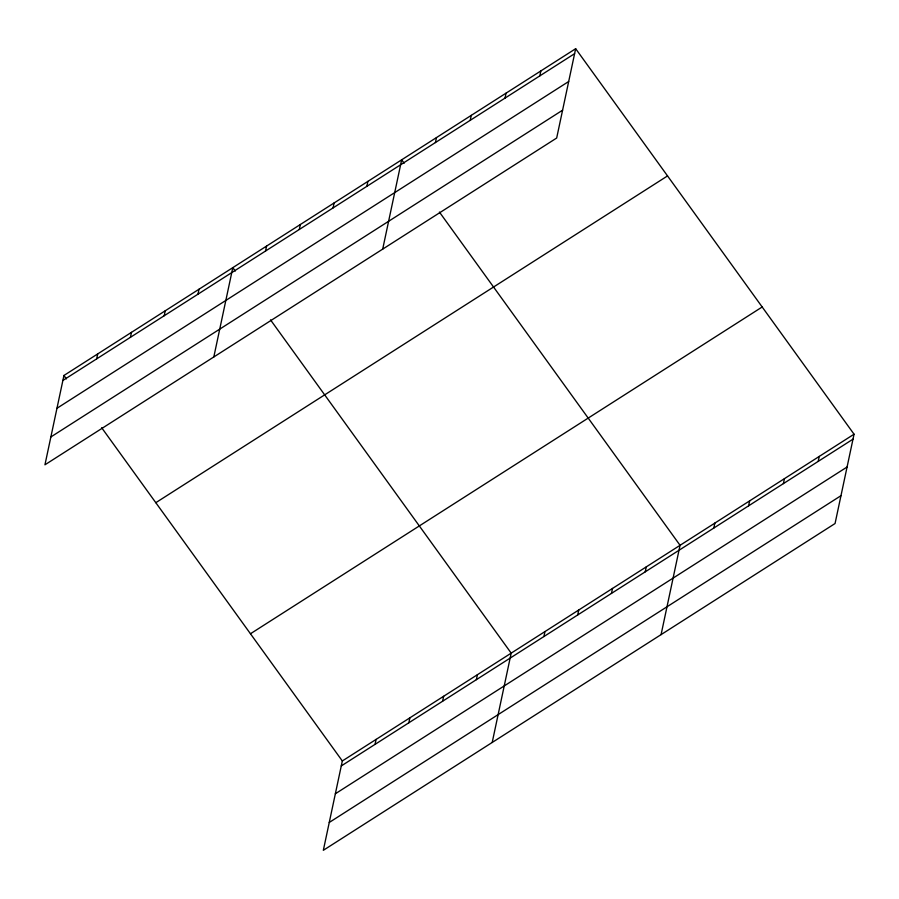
<?xml version="1.0" encoding="UTF-8"?>
<svg xmlns="http://www.w3.org/2000/svg" width="899" height="899" viewBox="0 0 899 899"><rect width="100%" height="100%" fill="white"/><g stroke="black" fill="none" stroke-linecap="round" stroke-linejoin="round"><path stroke-width="1.35" d="M575.663 48.703L63.941 375.479L44.95 464.794L556.672 138.03L575.663 48.703L854.05 434.206L835.059 523.521L323.337 850.297L342.328 760.97L854.05 434.206M96.654 358.87L97.71 353.914M130.434 337.305L131.479 332.338M164.202 315.74L165.259 310.773M197.971 294.175L199.027 289.208M213.816 356.959L232.807 267.644L235.268 271.048M265.52 251.046L266.576 246.079M299.3 229.47L300.356 224.503M333.068 207.905L334.125 202.938M366.848 186.34L367.905 181.373M382.693 249.135L401.673 159.808L404.134 163.213M435.419 142.559L436.476 137.592M470.211 120.331L471.267 115.364M505.013 98.115L506.07 93.148M375.04 744.372L376.097 739.405M539.805 75.898L540.861 70.931M408.82 722.807L409.877 717.84M442.589 701.231L443.645 696.276M476.369 679.666L477.425 674.699M492.202 742.462L511.194 653.135L270.532 319.887M543.917 636.537L544.963 631.57M577.686 614.972L578.742 610.005M611.455 593.407L612.511 588.44M645.235 571.831L646.291 566.864M661.08 634.627L680.06 545.3L439.409 212.052M713.806 528.05L714.862 523.083M748.597 505.834L749.654 500.867M783.4 483.606L784.456 478.639M818.202 461.389L819.247 456.422M62.885 380.446L574.607 53.67M56.963 408.281L568.685 81.506M50.872 436.959L562.594 110.195M155.808 502.687L667.53 175.923M250.461 633.761L762.183 306.986M341.272 765.937L852.994 439.173M335.349 793.772L847.083 467.008M329.259 822.461L840.981 495.686M63.941 375.479L66.402 378.884M101.666 427.722L342.328 760.97"/></g></svg>
